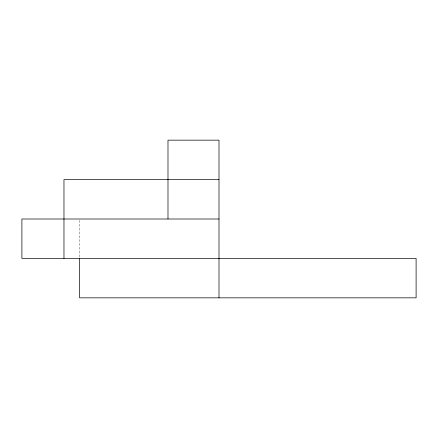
<?xml version="1.0" encoding="UTF-8"?>
<svg xmlns="http://www.w3.org/2000/svg" width="438" height="438" viewBox="0 0 438 438"><rect width="100%" height="100%" fill="white"/><g stroke="black" fill="none" stroke-linecap="round" stroke-linejoin="round"><path stroke-width="0.33" stroke-dasharray="2.19 1.64" d="M79.628 220.358L79.628 257.741"/><path stroke-width="0.66" d="M219 179.58L63.97 179.58L63.97 258.42M219 219L21.9 219L21.9 258.42L416.1 258.42L416.1 297.84L79.628 297.84L79.628 258.42M219 297.84L219 140.16L167.989 140.16L167.989 219"/></g></svg>
